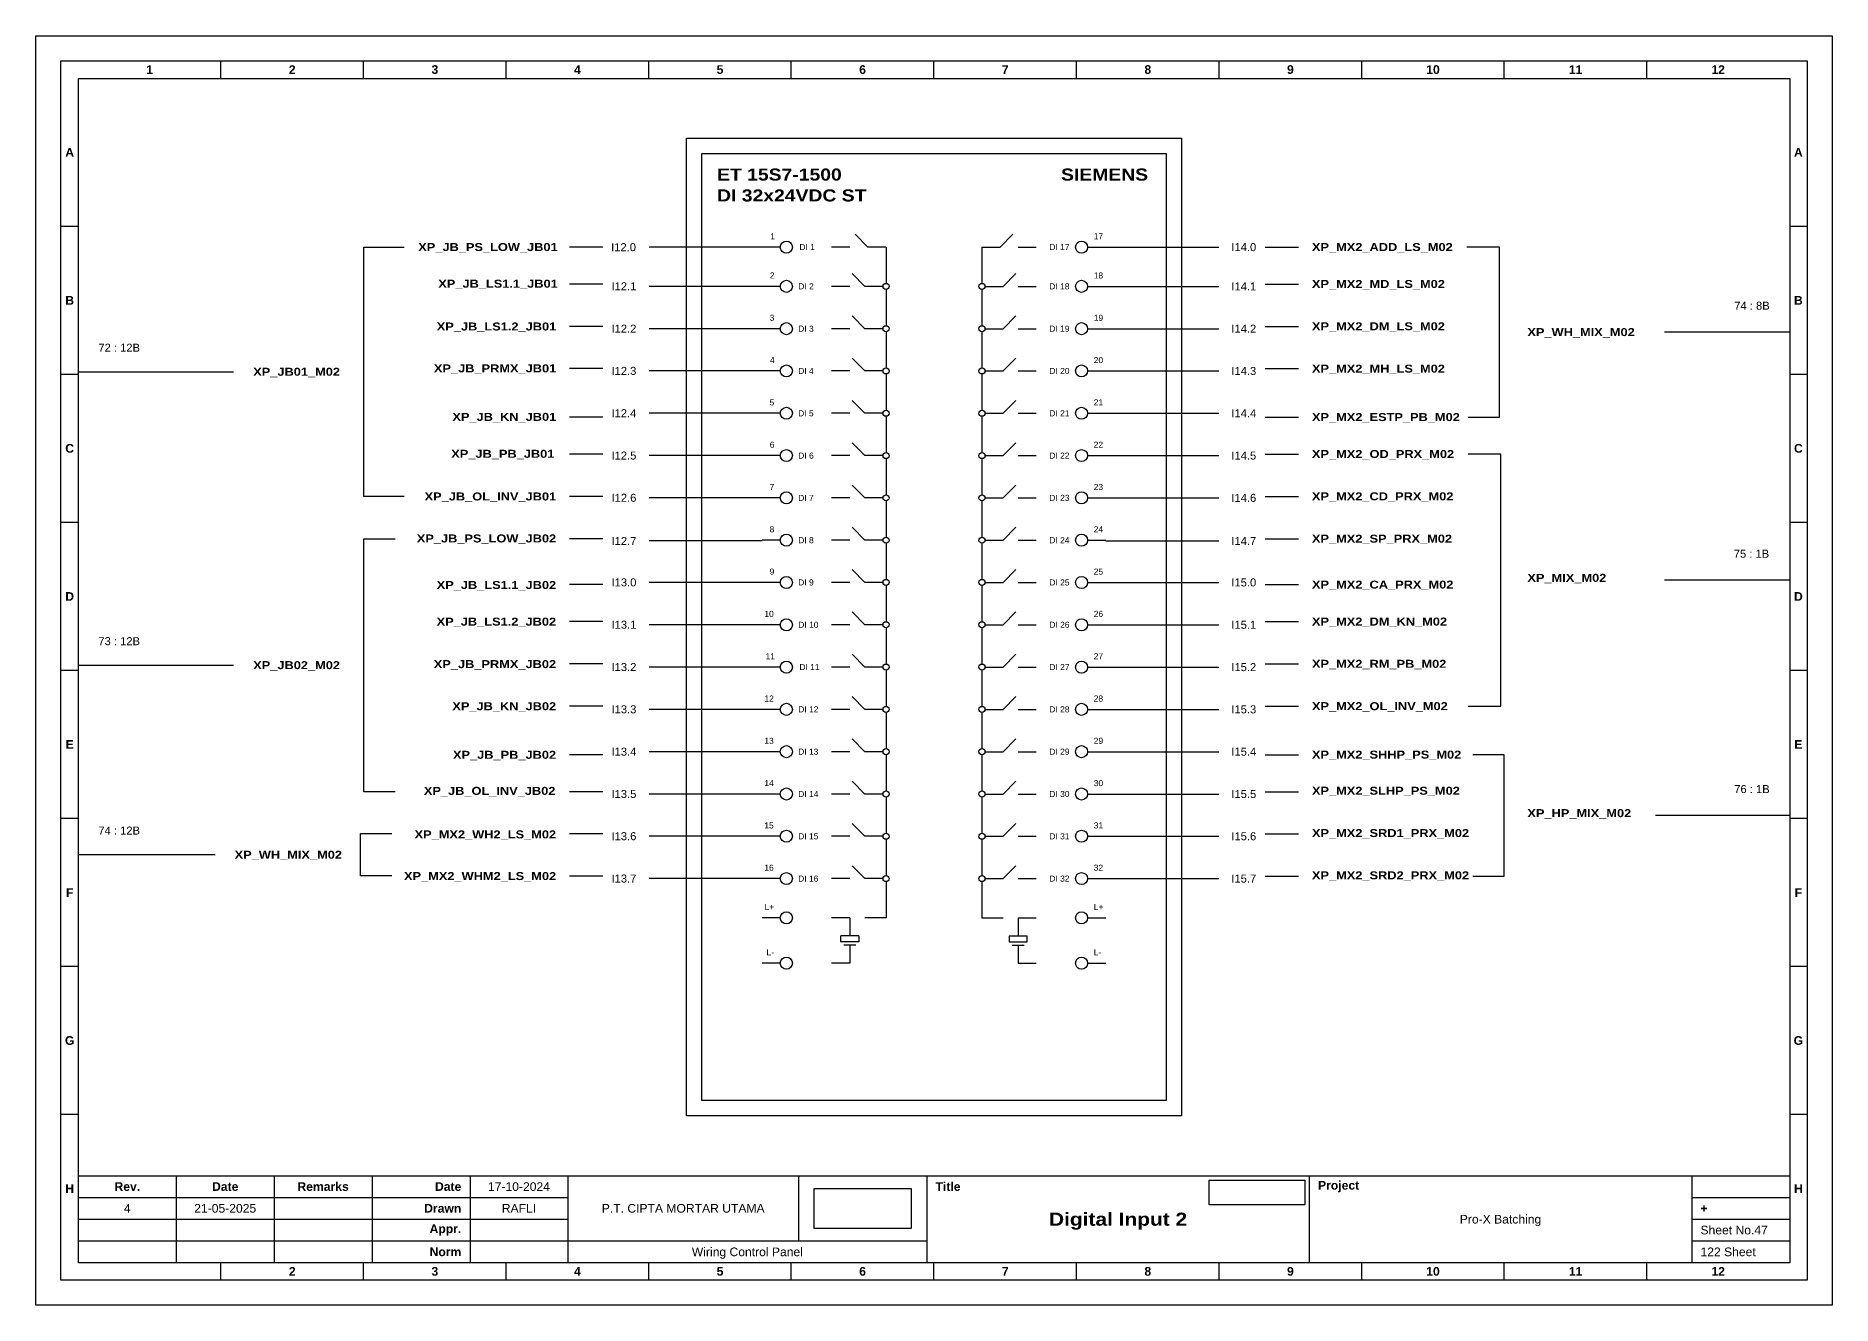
# Model space of a CAD drawing. Header units: centimetres. Extents: x 629 to 3405, y 1037 to 2279.
# Drawn here: x 2193.3 to 2462.7, y 1750.1 to 1940.5 of the extents above; entities that cross this region are included whole.
import ezdxf
from ezdxf.enums import TextEntityAlignment as Align

# ---------------------------------------------------------------- set-up
doc = ezdxf.new("R2010")
doc.units = ezdxf.units.CM
doc.header["$MEASUREMENT"] = 0
doc.styles.add('Bold', font='ariblk.ttf', dxfattribs={"height": 25.4})
doc.styles.get("Standard").update_dxf_attribs({"font": 'arial.ttf'})
picture_1 = doc.add_image_def('image1.png', size_in_pixel=(2048, 847))
picture_2 = doc.add_image_def('image2.png', size_in_pixel=(2092, 542))

# ---------------------------------------------------------------- blocks, each defined once
blk = doc.blocks.new('KOP MU PROJECT')
at = {"color": 6, "ltscale": 50}
for p, q in [((27.74, 184.05), (27.74, 186.66)), ((49.13, 184.05), (49.13, 186.66)), ((70.51, 184.05), (70.51, 186.66)), ((91.89, 184.05), (91.89, 186.66)), ((113.27, 184.05), (113.27, 186.66)), ((134.66, 184.05), (134.66, 186.66)), ((156.04, 184.05), (156.04, 186.66)), ((177.42, 184.05), (177.42, 186.66)), ((198.8, 184.05), (198.8, 186.66)), ((220.19, 184.05), (220.19, 186.66)), ((241.57, 184.05), (241.57, 186.66)), ((6.36, 161.84), (3.75, 161.84)), ((265.59, 161.84), (262.98, 161.84)), ((6.36, 139.63), (3.75, 139.63)), ((265.59, 139.63), (262.98, 139.63)), ((6.36, 117.42), (3.75, 117.42)), ((265.59, 117.42), (262.98, 117.42)), ((6.36, 95.22), (3.75, 95.22)), ((265.59, 95.22), (262.98, 95.22)), ((6.36, 73.01), (3.75, 73.01)), ((265.59, 73.01), (262.98, 73.01)), ((6.36, 50.8), (3.75, 50.8)), ((265.59, 50.8), (262.98, 50.8)), ((6.36, 28.59), (3.75, 28.59)), ((265.59, 28.59), (262.98, 28.59)), ((27.74, 3.75), (27.74, 6.36)), ((49.13, 3.75), (49.13, 6.36)), ((70.51, 3.75), (70.51, 6.36)), ((91.89, 3.75), (91.89, 6.36)), ((113.27, 3.75), (113.27, 6.36)), ((134.66, 3.75), (134.66, 6.36)), ((156.04, 3.75), (156.04, 6.36)), ((177.42, 3.75), (177.42, 6.36)), ((198.8, 3.75), (198.8, 6.36)), ((220.19, 3.75), (220.19, 6.36)), ((241.57, 3.75), (241.57, 6.36))]:
    blk.add_line(p, q, dxfattribs=at)
at = {"ltscale": 50}
for p, q in [((6.36, 19.41), (262.98, 19.41)), ((21.04, 19.41), (21.04, 6.36)), ((35.72, 19.41), (35.72, 6.36)), ((50.41, 19.41), (50.41, 6.36)), ((65.09, 19.41), (65.09, 6.36)), ((79.77, 19.41), (79.77, 6.36)), ((114.35, 19.41), (114.35, 9.62)), ((133.6, 19.41), (133.6, 6.36)), ((190.95, 19.41), (190.95, 6.36)), ((248.3, 19.41), (248.3, 6.36)), ((6.36, 16.15), (79.77, 16.15)), ((248.3, 16.15), (262.98, 16.15)), ((6.36, 12.89), (79.77, 12.89)), ((248.3, 12.89), (262.98, 12.89)), ((6.36, 9.62), (133.6, 9.62)), ((248.3, 9.62), (262.98, 9.62))]:
    blk.add_line(p, q, dxfattribs=at)
at = {"color": 1, "ltscale": 50}
blk.add_lwpolyline([(269.34, 0), (0, 0), (0, 190.41), (269.34, 190.41)], close=True, dxfattribs=at)
at = {"color": 6, "ltscale": 50}
for points in [[(265.59, 3.75), (3.75, 3.75), (3.75, 186.66), (265.59, 186.66)], [(262.98, 6.36), (6.36, 6.36), (6.36, 184.05), (262.98, 184.05)]]:
    blk.add_lwpolyline(points, close=True, dxfattribs=at)
at = {"ltscale": 50, "char_height": 1.305, "attachment_point": 4}
for s, width, heights, insert in [('\\pxqc;{\\fArial|b1|i0|c0|p34;1}', 21.3825, [2.51], (6.36, 185.36)), ('\\pxqc;{\\fArial|b1|i0|c0|p34;2}', 21.3825, [2.51], (27.74, 185.36)), ('\\pxqc;{\\fArial|b1|i0|c0|p34;3}', 21.3825, [2.51], (49.13, 185.36)), ('\\pxqc;{\\fArial|b1|i0|c0|p34;4}', 21.3825, [2.51], (70.51, 185.36)), ('\\pxqc;{\\fArial|b1|i0|c0|p34;5}', 21.3825, [2.51], (91.89, 185.36)), ('\\pxqc;{\\fArial|b1|i0|c0|p34;6}', 21.3825, [2.51], (113.27, 185.36)), ('\\pxqc;{\\fArial|b1|i0|c0|p34;7}', 21.3825, [2.51], (134.66, 185.36)), ('\\pxqc;{\\fArial|b1|i0|c0|p34;8}', 21.3825, [2.51], (156.04, 185.36)), ('\\pxqc;{\\fArial|b1|i0|c0|p34;9}', 21.3825, [2.51], (177.42, 185.36)), ('\\pxqc;{\\fArial|b1|i0|c0|p34;10}', 21.3825, [2.51], (198.8, 185.36)), ('\\pxqc;{\\fArial|b1|i0|c0|p34;11}', 21.3825, [2.51], (220.19, 185.36)), ('\\pxqc;{\\fArial|b1|i0|c0|p34;12}', 21.3825, [2.51], (241.57, 185.36)), ('\\pxqc;{\\fArial|b1|i0|c0|p34;A}', 2.61, [2.51], (3.75, 172.95)), ('\\pxqc;{\\fArial|b1|i0|c0|p34;A}', 2.61, [2.51], (262.98, 172.95)), ('\\pxqc;{\\fArial|b1|i0|c0|p34;B}', 2.61, [2.51], (3.75, 150.74)), ('\\pxqc;{\\fArial|b1|i0|c0|p34;B}', 2.61, [2.51], (262.98, 150.74)), ('\\pxqc;{\\fArial|b1|i0|c0|p34;C}', 2.61, [2.51], (3.75, 128.53)), ('\\pxqc;{\\fArial|b1|i0|c0|p34;C}', 2.61, [2.51], (262.98, 128.53)), ('\\pxqc;{\\fArial|b1|i0|c0|p34;D}', 2.61, [2.51], (3.75, 106.32)), ('\\pxqc;{\\fArial|b1|i0|c0|p34;D}', 2.61, [2.51], (262.98, 106.32)), ('\\pxqc;{\\fArial|b1|i0|c0|p34;E}', 2.61, [2.51], (3.75, 84.11)), ('\\pxqc;{\\fArial|b1|i0|c0|p34;E}', 2.61, [2.51], (262.98, 84.11)), ('\\pxqc;{\\fArial|b1|i0|c0|p34;F}', 2.61, [2.51], (3.75, 61.9)), ('\\pxqc;{\\fArial|b1|i0|c0|p34;F}', 2.61, [2.51], (262.98, 61.9)), ('\\pxqc;{\\fArial|b1|i0|c0|p34;G}', 2.61, [2.51], (3.75, 39.69)), ('\\pxqc;{\\fArial|b1|i0|c0|p34;G}', 2.61, [2.51], (262.98, 39.69)), ('\\pxqc;{\\fArial|b1|i0|c0|p34;H}', 2.61, [2.51], (3.75, 17.47)), ('\\pxqc;{\\fArial|b1|i0|c0|p34;Rev.}', 14.6811, [2.88], (6.36, 17.78)), ('\\pxqc;{\\fArial|b1|i0|c0|p34;Date}', 14.6811, [2.88], (21.04, 17.78)), ('\\pxqc;{\\fArial|b1|i0|c0|p34;Remarks}', 14.6811, [2.88], (35.72, 17.78)), ('\\pxqr;{\\fArial|b1|i0|c0|p34;Date}', 13.3761, [2.88], (50.41, 17.78)), ('\\pxql;{\\fArial|b1|i0|c0|p34;Title}', 50.2419, [2.88], (134.9, 17.78)), ('\\pxql;{\\fArial|b1|i0|c0|p34;Project}', 50.2419, [2.88], (192.25, 17.78)), ('\\pxqc;{\\fArial|b1|i0|c0|p34;H}', 2.61, [2.51], (262.98, 17.47)), ('\\pxqr;{\\fArial|b1|i0|c0|p34;Drawn}', 13.3761, [2.88], (50.41, 14.52)), ('\\pxql;{\\fArial|b1|i0|c0|p34;+}', 14.6811, [2.88], (249.61, 14.52)), ('\\pxqr;{\\fArial|b1|i0|c0|p34;Appr.}', 13.3761, [2.88], (50.41, 11.26)), ('\\pxqr;{\\fArial|b1|i0|c0|p34;Norm}', 13.3761, [2.88], (50.41, 7.99)), ('\\pxqc;{\\fArial|b1|i0|c0|p34;2}', 21.3825, [2.51], (27.74, 5.06)), ('\\pxqc;{\\fArial|b1|i0|c0|p34;3}', 21.3825, [2.51], (49.13, 5.06)), ('\\pxqc;{\\fArial|b1|i0|c0|p34;4}', 21.3825, [2.51], (70.51, 5.06)), ('\\pxqc;{\\fArial|b1|i0|c0|p34;5}', 21.3825, [2.51], (91.89, 5.06)), ('\\pxqc;{\\fArial|b1|i0|c0|p34;6}', 21.3825, [2.51], (113.27, 5.06)), ('\\pxqc;{\\fArial|b1|i0|c0|p34;7}', 21.3825, [2.51], (134.66, 5.06)), ('\\pxqc;{\\fArial|b1|i0|c0|p34;8}', 21.3825, [2.51], (156.04, 5.06)), ('\\pxqc;{\\fArial|b1|i0|c0|p34;9}', 21.3825, [2.51], (177.42, 5.06)), ('\\pxqc;{\\fArial|b1|i0|c0|p34;10}', 21.3825, [2.51], (198.8, 5.06)), ('\\pxqc;{\\fArial|b1|i0|c0|p34;11}', 21.3825, [2.51], (220.19, 5.06)), ('\\pxqc;{\\fArial|b1|i0|c0|p34;12}', 21.3825, [2.51], (241.57, 5.06))]:
    blk.add_mtext_dynamic_manual_height_columns(s, width=width, gutter_width=0.0326, heights=heights, dxfattribs=dict(at, insert=insert))
at = {"ltscale": 50}
for tag, p in [('DATECREATED', (72.43, 17.78)), ('REV', (13.7, 14.52)), ('REVDATE', (28.38, 14.52)), ('REMARKS', (43.06, 14.52)), ('DRAWN', (72.43, 14.52)), ('COMPANY', (97.06, 14.52)), ('PROJECT', (219.62, 12.89)), ('APPR', (72.43, 11.26)), ('NORM', (72.43, 7.99)), ('DRAWINGCATEGORY', (106.68, 7.99)), ('DESCRIPTION', (162.27, 10.03))]:
    blk.add_attdef(tag, text='', height=1.3, dxfattribs=at).set_placement(p, align=Align.MIDDLE_CENTER)
at = {"ltscale": 50, "style": 'Bold'}
blk.add_attdef('TITLE', text='', height=1.96, dxfattribs=at).set_placement((162.27, 12.89), align=Align.MIDDLE_CENTER)
at = {"ltscale": 50}
for tag, p in [('SHEETNUMBER', (249.61, 11.26)), ('TOTALSHEET', (249.61, 7.99))]:
    blk.add_attdef(tag, text='', height=1.3, dxfattribs=at).set_placement(p, align=Align.MIDDLE_LEFT)
image = blk.add_image(picture_1, insert=(116.72, 11.48), size_in_units=(14.5, 6), dxfattribs=at)
image.dxf.flags = 15
image = blk.add_image(picture_2, insert=(175.94, 15.04), size_in_units=(14.36, 3.72), dxfattribs=at)
image.dxf.flags = 15

msp = doc.modelspace()

# ---------------------------------------------------------------- linework, layer by layer
at = {"ltscale": 50}
for p, q in [((2318.11, 1908.82), (2316.19, 1910.75)), ((2337.92, 1908.82), (2339.85, 1910.75)), ((2315.39, 1908.82), (2312.67, 1908.82)), ((2320.83, 1908.82), (2318.11, 1908.82)), ((2320.83, 1908.82), (2320.83, 1903.38)), ((2335.2, 1908.82), (2337.92, 1908.82)), ((2335.2, 1908.82), (2335.2, 1903.38)), ((2340.64, 1908.82), (2343.36, 1908.82)), ((2317.66, 1902.93), (2315.73, 1904.85)), ((2338.38, 1902.93), (2340.3, 1904.85)), ((2315.39, 1902.93), (2312.67, 1902.93)), ((2320.38, 1902.93), (2317.66, 1902.93)), ((2320.83, 1902.48), (2320.83, 1897.04)), ((2335.2, 1902.48), (2335.2, 1897.04)), ((2335.66, 1902.93), (2338.38, 1902.93)), ((2340.64, 1902.93), (2343.36, 1902.93)), ((2315.39, 1896.58), (2312.67, 1896.58)), ((2317.66, 1896.58), (2315.73, 1898.51)), ((2320.38, 1896.58), (2317.66, 1896.58)), ((2335.66, 1896.58), (2338.38, 1896.58)), ((2338.38, 1896.58), (2340.3, 1898.51)), ((2340.64, 1896.58), (2343.36, 1896.58)), ((2320.83, 1896.13), (2320.83, 1890.69)), ((2335.2, 1896.13), (2335.2, 1890.69)), ((2317.66, 1890.24), (2315.73, 1892.16)), ((2338.38, 1890.24), (2340.3, 1892.16)), ((2315.39, 1890.24), (2312.67, 1890.24)), ((2320.38, 1890.24), (2317.66, 1890.24)), ((2320.83, 1889.78), (2320.83, 1884.34)), ((2335.2, 1889.78), (2335.2, 1884.34)), ((2335.66, 1890.24), (2338.38, 1890.24)), ((2340.64, 1890.24), (2343.36, 1890.24)), ((2317.66, 1883.89), (2315.73, 1885.81)), ((2338.38, 1883.89), (2340.3, 1885.81)), ((2315.39, 1883.89), (2312.67, 1883.89)), ((2320.38, 1883.89), (2317.66, 1883.89)), ((2320.83, 1883.44), (2320.83, 1878)), ((2335.2, 1883.44), (2335.2, 1878)), ((2335.66, 1883.89), (2338.38, 1883.89)), ((2340.64, 1883.89), (2343.36, 1883.89)), ((2315.39, 1877.54), (2312.67, 1877.54)), ((2317.66, 1877.54), (2315.73, 1879.47)), ((2320.38, 1877.54), (2317.66, 1877.54)), ((2335.66, 1877.54), (2338.38, 1877.54)), ((2338.38, 1877.54), (2340.3, 1879.47)), ((2340.64, 1877.54), (2343.36, 1877.54)), ((2320.83, 1877.09), (2320.83, 1871.65)), ((2335.2, 1877.09), (2335.2, 1871.65)), ((2317.66, 1871.2), (2315.73, 1873.12)), ((2338.38, 1871.2), (2340.3, 1873.12)), ((2315.39, 1871.2), (2312.67, 1871.2)), ((2320.38, 1871.2), (2317.66, 1871.2)), ((2320.83, 1870.75), (2320.83, 1865.31)), ((2335.2, 1870.75), (2335.2, 1865.31)), ((2335.66, 1871.2), (2338.38, 1871.2)), ((2340.64, 1871.2), (2343.36, 1871.2)), ((2317.66, 1864.85), (2315.73, 1866.78)), ((2338.38, 1864.85), (2340.3, 1866.78)), ((2315.39, 1864.85), (2312.67, 1864.85)), ((2320.38, 1864.85), (2317.66, 1864.85)), ((2320.83, 1864.4), (2320.83, 1858.96)), ((2335.2, 1864.4), (2335.2, 1858.96)), ((2335.66, 1864.85), (2338.38, 1864.85)), ((2340.64, 1864.85), (2343.36, 1864.85)), ((2315.39, 1858.51), (2312.67, 1858.51)), ((2317.66, 1858.51), (2315.73, 1860.43)), ((2320.38, 1858.51), (2317.66, 1858.51)), ((2335.66, 1858.51), (2338.38, 1858.51)), ((2338.38, 1858.51), (2340.3, 1860.43)), ((2340.64, 1858.51), (2343.36, 1858.51)), ((2320.83, 1858.05), (2320.83, 1852.61)), ((2335.2, 1858.05), (2335.2, 1852.61)), ((2317.66, 1852.16), (2315.73, 1854.08)), ((2338.38, 1852.16), (2340.3, 1854.08)), ((2315.39, 1852.16), (2312.67, 1852.16)), ((2320.38, 1852.16), (2317.66, 1852.16)), ((2320.83, 1851.71), (2320.83, 1846.27)), ((2335.2, 1851.71), (2335.2, 1846.27)), ((2335.66, 1852.16), (2338.38, 1852.16)), ((2340.64, 1852.16), (2343.36, 1852.16)), ((2317.66, 1845.81), (2315.73, 1847.74)), ((2338.38, 1845.81), (2340.3, 1847.74)), ((2315.39, 1845.81), (2312.67, 1845.81)), ((2320.38, 1845.81), (2317.66, 1845.81)), ((2320.83, 1845.36), (2320.83, 1839.92)), ((2335.2, 1845.36), (2335.2, 1839.92)), ((2335.66, 1845.81), (2338.38, 1845.81)), ((2340.64, 1845.81), (2343.36, 1845.81)), ((2317.66, 1839.47), (2315.73, 1841.39)), ((2338.38, 1839.47), (2340.3, 1841.39)), ((2315.39, 1839.47), (2312.67, 1839.47)), ((2320.38, 1839.47), (2317.66, 1839.47)), ((2320.83, 1839.01), (2320.83, 1833.57)), ((2335.2, 1839.01), (2335.2, 1833.57)), ((2335.66, 1839.47), (2338.38, 1839.47)), ((2340.64, 1839.47), (2343.36, 1839.47)), ((2317.66, 1833.12), (2315.73, 1835.04)), ((2338.38, 1833.12), (2340.3, 1835.04)), ((2315.39, 1833.12), (2312.67, 1833.12)), ((2320.38, 1833.12), (2317.66, 1833.12)), ((2320.83, 1832.67), (2320.83, 1827.23)), ((2335.2, 1832.67), (2335.2, 1827.23)), ((2335.66, 1833.12), (2338.38, 1833.12)), ((2340.64, 1833.12), (2343.36, 1833.12)), ((2315.39, 1826.77), (2312.67, 1826.77)), ((2317.66, 1826.77), (2315.73, 1828.7)), ((2320.38, 1826.77), (2317.66, 1826.77)), ((2320.83, 1826.32), (2320.83, 1820.88)), ((2335.2, 1826.32), (2335.2, 1820.88)), ((2335.66, 1826.77), (2338.38, 1826.77)), ((2338.38, 1826.77), (2340.3, 1828.7)), ((2340.64, 1826.77), (2343.36, 1826.77)), ((2317.66, 1820.43), (2315.73, 1822.35)), ((2338.38, 1820.43), (2340.3, 1822.35)), ((2315.39, 1820.43), (2312.67, 1820.43)), ((2320.38, 1820.43), (2317.66, 1820.43)), ((2320.83, 1819.97), (2320.83, 1814.53)), ((2335.2, 1819.97), (2335.2, 1814.53)), ((2335.66, 1820.43), (2338.38, 1820.43)), ((2340.64, 1820.43), (2343.36, 1820.43)), ((2317.66, 1814.08), (2315.73, 1816)), ((2338.38, 1814.08), (2340.3, 1816)), ((2315.39, 1814.08), (2312.67, 1814.08)), ((2320.38, 1814.08), (2317.66, 1814.08)), ((2320.83, 1813.63), (2320.83, 1808.19)), ((2335.2, 1813.63), (2335.2, 1808.19)), ((2335.66, 1814.08), (2338.38, 1814.08)), ((2340.64, 1814.08), (2343.36, 1814.08)), ((2315.39, 1808.19), (2312.67, 1808.19)), ((2315.39, 1808.19), (2315.39, 1805.47)), ((2320.83, 1808.19), (2317.66, 1808.19)), ((2335.2, 1808.19), (2338.38, 1808.19)), ((2340.64, 1808.19), (2343.36, 1808.19)), ((2340.64, 1808.19), (2340.64, 1805.47)), ((2316.75, 1805.47), (2314.03, 1805.47)), ((2314.03, 1804.57), (2314.03, 1805.47)), ((2316.75, 1805.47), (2316.75, 1804.57)), ((2339.28, 1805.47), (2342, 1805.47)), ((2339.28, 1805.47), (2339.28, 1804.57)), ((2342, 1804.57), (2342, 1805.47)), ((2316.75, 1804.57), (2314.03, 1804.57)), ((2316.3, 1804.11), (2314.48, 1804.11)), ((2315.39, 1804.11), (2315.39, 1801.39)), ((2339.28, 1804.57), (2342, 1804.57)), ((2339.74, 1804.11), (2341.55, 1804.11)), ((2340.64, 1804.11), (2340.64, 1801.39)), ((2315.39, 1801.39), (2312.67, 1801.39)), ((2340.64, 1801.39), (2343.36, 1801.39))]:
    msp.add_line(p, q, dxfattribs=at)
at = {"color": 146, "ltscale": 50, "true_color": 0x105689}
for p, q in [((2242.53, 1871.42), (2242.53, 1908.82)), ((2242.53, 1908.82), (2248.59, 1908.82)), ((2278.34, 1908.82), (2273.34, 1908.82)), ((2302.26, 1908.82), (2285.31, 1908.82)), ((2353.78, 1908.82), (2370.73, 1908.82)), ((2377.7, 1908.82), (2382.7, 1908.82)), ((2412.8, 1908.82), (2407.92, 1908.82)), ((2412.8, 1883.31), (2412.8, 1908.82)), ((2278.34, 1903.28), (2273.34, 1903.28)), ((2302.26, 1902.93), (2285.31, 1902.93)), ((2353.78, 1902.93), (2370.73, 1902.93)), ((2377.7, 1903.28), (2382.7, 1903.28)), ((2278.34, 1896.93), (2273.34, 1896.93)), ((2302.26, 1896.58), (2285.31, 1896.58)), ((2353.78, 1896.58), (2370.73, 1896.58)), ((2377.7, 1896.93), (2382.7, 1896.93)), ((2456.33, 1896.07), (2437.55, 1896.07)), ((2199.71, 1890.12), (2222.99, 1890.12)), ((2278.34, 1890.59), (2273.34, 1890.59)), ((2302.26, 1890.24), (2285.31, 1890.24)), ((2353.78, 1890.24), (2370.73, 1890.24)), ((2377.7, 1890.59), (2382.7, 1890.59)), ((2278.34, 1883.31), (2273.34, 1883.31)), ((2302.26, 1883.89), (2285.31, 1883.89)), ((2353.78, 1883.89), (2370.73, 1883.89)), ((2377.7, 1883.31), (2382.7, 1883.31)), ((2408.12, 1883.31), (2412.8, 1883.31)), ((2278.34, 1877.77), (2273.34, 1877.77)), ((2302.26, 1877.54), (2285.31, 1877.54)), ((2353.78, 1877.54), (2370.73, 1877.54)), ((2377.7, 1877.77), (2382.7, 1877.77)), ((2413, 1877.77), (2408.12, 1877.77)), ((2413, 1839.94), (2413, 1877.77)), ((2248.59, 1871.42), (2242.53, 1871.42)), ((2278.34, 1871.42), (2273.34, 1871.42)), ((2302.26, 1871.2), (2285.31, 1871.2)), ((2353.78, 1871.2), (2370.73, 1871.2)), ((2377.7, 1871.42), (2382.7, 1871.42)), ((2242.53, 1827.12), (2242.53, 1865.07)), ((2242.53, 1865.07), (2247.21, 1865.07)), ((2278.34, 1865.07), (2273.34, 1865.07)), ((2302.26, 1864.73), (2285.31, 1864.73)), ((2353.78, 1864.73), (2370.73, 1864.73)), ((2377.7, 1865.07), (2382.7, 1865.07)), ((2302.26, 1858.51), (2285.31, 1858.51)), ((2353.78, 1858.51), (2370.73, 1858.51)), ((2456.33, 1858.86), (2437.55, 1858.86)), ((2278.34, 1858.18), (2273.34, 1858.18)), ((2377.7, 1858.18), (2382.7, 1858.18)), ((2278.34, 1852.64), (2273.34, 1852.64)), ((2302.26, 1852.16), (2285.31, 1852.16)), ((2353.78, 1852.16), (2370.73, 1852.16)), ((2377.7, 1852.64), (2382.7, 1852.64)), ((2199.71, 1846.1), (2222.99, 1846.1)), ((2278.34, 1846.29), (2273.34, 1846.29)), ((2302.26, 1845.81), (2285.31, 1845.81)), ((2353.78, 1845.81), (2370.73, 1845.81)), ((2377.7, 1846.29), (2382.7, 1846.29)), ((2278.34, 1839.94), (2273.34, 1839.94)), ((2377.7, 1839.94), (2382.7, 1839.94)), ((2408.12, 1839.94), (2413, 1839.94)), ((2302.26, 1839.47), (2285.31, 1839.47)), ((2353.78, 1839.47), (2370.73, 1839.47)), ((2278.34, 1832.67), (2273.34, 1832.67)), ((2302.26, 1833.12), (2285.31, 1833.12)), ((2353.78, 1833.12), (2370.73, 1833.12)), ((2377.7, 1832.67), (2382.7, 1832.67)), ((2413.5, 1832.67), (2408.82, 1832.67)), ((2413.5, 1814.43), (2413.5, 1832.67)), ((2247.21, 1827.12), (2242.53, 1827.12)), ((2278.34, 1827.12), (2273.34, 1827.12)), ((2302.26, 1826.77), (2285.31, 1826.77)), ((2353.78, 1826.77), (2370.73, 1826.77)), ((2377.7, 1827.12), (2382.7, 1827.12)), ((2456.33, 1823.55), (2436.2, 1823.55)), ((2242.03, 1814.49), (2242.03, 1820.87)), ((2242.03, 1820.87), (2246.71, 1820.87)), ((2278.34, 1820.78), (2273.34, 1820.78)), ((2377.7, 1820.78), (2382.7, 1820.78)), ((2302.26, 1820.43), (2285.31, 1820.43)), ((2353.78, 1820.43), (2370.73, 1820.43)), ((2199.71, 1817.68), (2220.22, 1817.68)), ((2246.71, 1814.49), (2242.03, 1814.49)), ((2278.34, 1814.43), (2273.34, 1814.43)), ((2302.26, 1814.08), (2285.31, 1814.08)), ((2353.78, 1814.08), (2370.73, 1814.08)), ((2377.7, 1814.43), (2382.7, 1814.43)), ((2408.82, 1814.43), (2413.5, 1814.43))]:
    msp.add_line(p, q, dxfattribs=at)
at = {"color": 6, "ltscale": 50}
for p, q in [((2304.98, 1908.82), (2302.26, 1908.82)), ((2351.06, 1908.82), (2353.78, 1908.82)), ((2304.98, 1902.93), (2302.26, 1902.93)), ((2351.06, 1902.93), (2353.78, 1902.93)), ((2304.98, 1896.58), (2302.26, 1896.58)), ((2351.06, 1896.58), (2353.78, 1896.58)), ((2304.98, 1890.24), (2302.26, 1890.24)), ((2351.06, 1890.24), (2353.78, 1890.24)), ((2304.98, 1883.89), (2302.26, 1883.89)), ((2351.06, 1883.89), (2353.78, 1883.89)), ((2304.98, 1877.54), (2302.26, 1877.54)), ((2351.06, 1877.54), (2353.78, 1877.54)), ((2304.98, 1871.2), (2302.26, 1871.2)), ((2351.06, 1871.2), (2353.78, 1871.2)), ((2304.98, 1864.85), (2302.26, 1864.85)), ((2351.06, 1864.85), (2353.78, 1864.85)), ((2304.98, 1858.51), (2302.26, 1858.51)), ((2351.06, 1858.51), (2353.78, 1858.51)), ((2304.98, 1852.16), (2302.26, 1852.16)), ((2351.06, 1852.16), (2353.78, 1852.16)), ((2304.98, 1845.81), (2302.26, 1845.81)), ((2351.06, 1845.81), (2353.78, 1845.81)), ((2304.98, 1839.47), (2302.26, 1839.47)), ((2351.06, 1839.47), (2353.78, 1839.47)), ((2304.98, 1833.12), (2302.26, 1833.12)), ((2351.06, 1833.12), (2353.78, 1833.12)), ((2304.98, 1826.77), (2302.26, 1826.77)), ((2351.06, 1826.77), (2353.78, 1826.77)), ((2304.98, 1820.43), (2302.26, 1820.43)), ((2351.06, 1820.43), (2353.78, 1820.43)), ((2304.98, 1814.08), (2302.26, 1814.08)), ((2351.06, 1814.08), (2353.78, 1814.08)), ((2304.98, 1808.19), (2302.26, 1808.19)), ((2351.06, 1808.19), (2353.78, 1808.19)), ((2304.98, 1801.39), (2302.26, 1801.39)), ((2351.06, 1801.39), (2353.78, 1801.39))]:
    msp.add_line(p, q, dxfattribs=at)
at = {"ltscale": 50}
msp.add_lwpolyline([(2290.92, 1925.14), (2365.11, 1925.14), (2365.11, 1778.51), (2290.92, 1778.51)], close=True, dxfattribs=at)
at = {"color": 6, "ltscale": 50}
msp.add_lwpolyline([(2293.19, 1922.87), (2362.84, 1922.87), (2362.84, 1780.77), (2293.19, 1780.77)], close=True, dxfattribs=at)
at = {"color": 6, "ltscale": 20}
for centre in [(2305.88, 1908.82), (2350.15, 1908.82), (2305.88, 1902.93), (2350.15, 1902.93), (2305.88, 1896.58), (2350.15, 1896.58), (2305.88, 1890.24), (2350.15, 1890.24), (2305.88, 1883.89), (2350.15, 1883.89), (2305.88, 1877.54), (2350.15, 1877.54), (2305.88, 1871.2), (2350.15, 1871.2), (2305.88, 1864.85), (2350.15, 1864.85), (2305.88, 1858.51), (2350.15, 1858.51), (2305.88, 1852.16), (2350.15, 1852.16), (2305.88, 1845.81), (2350.15, 1845.81), (2305.88, 1839.47), (2350.15, 1839.47), (2305.88, 1833.12), (2350.15, 1833.12), (2305.88, 1826.77), (2350.15, 1826.77), (2305.88, 1820.43), (2350.15, 1820.43), (2305.88, 1814.08), (2350.15, 1814.08), (2305.88, 1808.19), (2350.15, 1808.19), (2305.88, 1801.39), (2350.15, 1801.39)]:
    msp.add_circle(centre, 0.907, dxfattribs=at)
at = {"ltscale": 20}
for centre in [(2320.83, 1902.93), (2335.2, 1902.93), (2320.83, 1896.58), (2335.2, 1896.58), (2320.83, 1890.24), (2335.2, 1890.24), (2320.83, 1883.89), (2335.2, 1883.89), (2320.83, 1877.54), (2335.2, 1877.54), (2320.83, 1871.2), (2335.2, 1871.2), (2320.83, 1864.85), (2335.2, 1864.85), (2320.83, 1858.51), (2335.2, 1858.51), (2320.83, 1852.16), (2335.2, 1852.16), (2320.83, 1845.81), (2335.2, 1845.81), (2320.83, 1839.47), (2335.2, 1839.47), (2320.83, 1833.12), (2335.2, 1833.12), (2320.83, 1826.77), (2335.2, 1826.77), (2320.83, 1820.43), (2335.2, 1820.43), (2320.83, 1814.08), (2335.2, 1814.08)]:
    msp.add_circle(centre, 0.453, dxfattribs=at)

# ---------------------------------------------------------------- block references
msp.add_blockref('KOP MU PROJECT', (2193.35, 1750.09)).add_auto_attribs({'TITLE': 'Digital Input 2', 'PROJECT': 'Pro-X Batching', 'COMPANY': 'P.T. CIPTA MORTAR UTAMA', 'DRAWINGCATEGORY': 'Wiring Control Panel', 'DRAWN': 'RAFLI', 'DATECREATED': '17-10-2024', 'REVDATE': '21-05-2025', 'REV': '4', 'SHEETNUMBER': 'Sheet No.47', 'TOTALSHEET': '122 Sheet'})

# ---------------------------------------------------------------- texts
at = {"ltscale": 500, "style": 'Bold'}
for s, p in [('ET 15S7-1500', (2295.49, 1920.61)), ('DI 32x24VDC ST', (2295.49, 1917.48))]:
    msp.add_text(s, height=1.8132, dxfattribs=at).set_placement(p, align=Align.TOP_LEFT)
msp.add_text('SIEMENS', height=1.813, dxfattribs=at).set_placement((2360.12, 1920.61), align=Align.TOP_RIGHT)
at = {"ltscale": 500}
for s, height, p in [('1', 0.907, (2303.46, 1909.73)), ('17', 0.907, (2351.97, 1909.73)), ('2', 0.907, (2303.4, 1903.84)), ('18', 0.907, (2351.97, 1903.84)), ('3', 0.907, (2303.37, 1897.49)), ('19', 0.907, (2351.97, 1897.49)), ('72 : 12B', 1.2, (2202.71, 1892.77, -2)), ('4', 0.907, (2303.41, 1891.14)), ('20', 0.907, (2351.97, 1891.14)), ('5', 0.907, (2303.36, 1884.8)), ('21', 0.907, (2351.97, 1884.8)), ('6', 0.907, (2303.38, 1878.45)), ('22', 0.907, (2351.97, 1878.45)), ('7', 0.907, (2303.36, 1872.11)), ('23', 0.907, (2351.97, 1872.11)), ('8', 0.907, (2303.37, 1865.76)), ('24', 0.907, (2351.97, 1865.76)), ('9', 0.907, (2303.37, 1859.41)), ('25', 0.907, (2351.97, 1859.41)), ('10', 0.907, (2302.58, 1853.07)), ('26', 0.907, (2351.97, 1853.07)), ('73 : 12B', 1.2, (2202.71, 1848.74, -2)), ('11', 0.907, (2302.76, 1846.72)), ('27', 0.907, (2351.97, 1846.72)), ('12', 0.907, (2302.59, 1840.37)), ('28', 0.907, (2351.97, 1840.37)), ('13', 0.907, (2302.58, 1834.03)), ('29', 0.907, (2351.97, 1834.03)), ('14', 0.907, (2302.58, 1827.68)), ('30', 0.907, (2351.97, 1827.68)), ('74 : 12B', 1.2, (2202.71, 1820.33, -2)), ('15', 0.907, (2302.57, 1821.33)), ('31', 0.907, (2351.97, 1821.33)), ('16', 0.907, (2302.58, 1814.99)), ('32', 0.907, (2351.97, 1814.99)), ('L+', 0.907, (2302.6, 1809.1)), ('L+', 0.907, (2351.97, 1809.1)), ('L-', 0.907, (2302.89, 1802.3)), ('L-', 0.907, (2351.97, 1802.3))]:
    msp.add_text(s, height=height, dxfattribs=at).set_placement(p, align=Align.BOTTOM_LEFT)
at = {"ltscale": 500, "style": 'Bold'}
for s, p in [('XP_JB_PS_LOW_JB01', (2271.58, 1908.83)), ('XP_JB_LS1.1_JB01', (2271.6, 1903.33)), ('XP_JB_LS1.2_JB01', (2271.37, 1896.91)), ('XP_JB_PRMX_JB01', (2271.37, 1890.63)), ('XP_JB_KN_JB01', (2271.37, 1883.35)), ('XP_JB_PB_JB01', (2271.09, 1877.81)), ('XP_JB_OL_INV_JB01', (2271.36, 1871.41)), ('XP_JB_PS_LOW_JB02', (2271.36, 1865.11)), ('XP_JB_LS1.1_JB02', (2271.36, 1858.13)), ('XP_JB_LS1.2_JB02', (2271.35, 1852.63)), ('XP_JB_PRMX_JB02', (2271.35, 1846.26)), ('XP_JB_KN_JB02', (2271.36, 1839.94)), ('XP_JB_PB_JB02', (2271.35, 1832.65)), ('XP_JB_OL_INV_JB02', (2271.25, 1827.24)), ('XP_MX2_WH2_LS_M02', (2271.35, 1820.71)), ('XP_MX2_WHM2_LS_M02', (2271.36, 1814.46))]:
    msp.add_text(s, height=1.2, dxfattribs=at).set_placement(p, align=Align.MIDDLE_RIGHT)
at = {"ltscale": 500}
for s, p in [('I12.0', (2279.6, 1908.81)), ('I14.0', (2372.61, 1908.82)), ('I12.1', (2279.66, 1902.94)), ('I14.1', (2372.61, 1902.93)), ('I12.2', (2279.66, 1896.59)), ('I14.2', (2372.61, 1896.58)), ('I12.3', (2279.66, 1890.25)), ('I14.3', (2372.61, 1890.24)), ('I12.4', (2279.66, 1883.9)), ('I14.4', (2372.61, 1883.89)), ('I12.5', (2279.66, 1877.55)), ('I14.5', (2372.61, 1877.54)), ('I12.6', (2279.66, 1871.21)), ('I14.6', (2372.61, 1871.2)), ('I12.7', (2279.66, 1864.73)), ('I14.7', (2372.61, 1864.73)), ('I13.0', (2279.66, 1858.52)), ('I15.0', (2372.61, 1858.51)), ('I13.1', (2279.66, 1852.17)), ('I15.1', (2372.61, 1852.16)), ('I13.2', (2279.66, 1845.82)), ('I15.2', (2372.61, 1845.81)), ('I13.3', (2279.66, 1839.48)), ('I15.3', (2372.61, 1839.47)), ('I13.4', (2279.66, 1833.13)), ('I15.4', (2372.61, 1833.12)), ('I13.5', (2279.66, 1826.78)), ('I15.5', (2372.61, 1826.77)), ('I13.6', (2279.66, 1820.44)), ('I15.6', (2372.61, 1820.43)), ('I13.7', (2279.66, 1814.09)), ('I15.7', (2372.61, 1814.08))]:
    msp.add_text(s, height=1.2, dxfattribs=at).set_placement(p, align=Align.MIDDLE_LEFT)
for s, p in [('DI 1', (2310.15, 1908.82)), ('DI 17', (2348.34, 1908.82)), ('DI 2', (2309.99, 1902.93)), ('DI 18', (2348.34, 1902.93)), ('DI 3', (2309.98, 1896.58)), ('DI 19', (2348.34, 1896.58)), ('DI 4', (2309.98, 1890.24)), ('DI 20', (2348.34, 1890.24)), ('DI 5', (2309.97, 1883.89)), ('DI 21', (2348.34, 1883.89)), ('DI 6', (2309.98, 1877.54)), ('DI 22', (2348.34, 1877.54)), ('DI 7', (2309.98, 1871.2)), ('DI 23', (2348.34, 1871.2)), ('DI 8', (2309.98, 1864.85)), ('DI 24', (2348.34, 1864.85)), ('DI 9', (2309.98, 1858.51)), ('DI 25', (2348.34, 1858.51)), ('DI 10', (2310.69, 1852.16)), ('DI 26', (2348.34, 1852.16)), ('DI 11', (2310.86, 1845.81)), ('DI 27', (2348.34, 1845.81)), ('DI 12', (2310.69, 1839.47)), ('DI 28', (2348.34, 1839.47)), ('DI 13', (2310.68, 1833.12)), ('DI 29', (2348.34, 1833.12)), ('DI 14', (2310.69, 1826.77)), ('DI 30', (2348.34, 1826.77)), ('DI 15', (2310.68, 1820.43)), ('DI 31', (2348.34, 1820.43)), ('DI 16', (2310.68, 1814.08)), ('DI 32', (2348.34, 1814.08))]:
    msp.add_text(s, height=0.907, dxfattribs=at).set_placement(p, align=Align.MIDDLE_RIGHT)
at = {"ltscale": 500, "style": 'Bold'}
for s, p in [('XP_MX2_ADD_LS_M02', (2384.69, 1908.83)), ('XP_MX2_MD_LS_M02', (2384.69, 1903.29)), ('XP_MX2_DM_LS_M02', (2384.69, 1896.94)), ('XP_WH_MIX_M02', (2417, 1896.07)), ('XP_MX2_MH_LS_M02', (2384.69, 1890.59)), ('XP_JB01_M02', (2225.93, 1890.12)), ('XP_MX2_ESTP_PB_M02', (2384.69, 1883.32)), ('XP_MX2_OD_PRX_M02', (2384.69, 1877.78)), ('XP_MX2_CD_PRX_M02', (2384.69, 1871.43)), ('XP_MX2_SP_PRX_M02', (2384.69, 1865.08)), ('XP_MX2_CA_PRX_M02', (2384.69, 1858.19)), ('XP_MIX_M02', (2417, 1859.2)), ('XP_MX2_DM_KN_M02', (2384.69, 1852.64)), ('XP_JB02_M02', (2225.93, 1846.1)), ('XP_MX2_RM_PB_M02', (2384.69, 1846.3)), ('XP_MX2_OL_INV_M02', (2384.69, 1839.95)), ('XP_MX2_SHHP_PS_M02', (2384.69, 1832.68)), ('XP_MX2_SLHP_PS_M02', (2384.69, 1827.26)), ('XP_HP_MIX_M02', (2417, 1823.9)), ('XP_MX2_SRD1_PRX_M02', (2384.69, 1820.91)), ('XP_WH_MIX_M02', (2223.14, 1817.66)), ('XP_MX2_SRD2_PRX_M02', (2384.69, 1814.57))]:
    msp.add_text(s, height=1.2, dxfattribs=at).set_placement(p, align=Align.MIDDLE_LEFT)
at = {"ltscale": 500}
for s, p in [('74 : 8B', (2453.33, 1899.07, -2)), ('75 : 1B', (2453.26, 1861.86)), ('76 : 1B', (2453.33, 1826.55, -2))]:
    msp.add_text(s, height=1.2, dxfattribs=at).set_placement(p, align=Align.BOTTOM_RIGHT)

doc.saveas('drawing.dxf')
